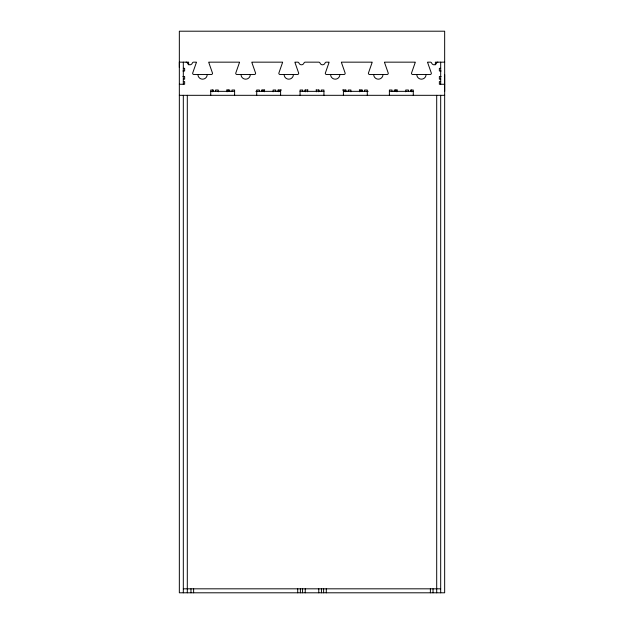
<?xml version="1.0" encoding="UTF-8"?>
<svg xmlns="http://www.w3.org/2000/svg" width="624" height="624" viewBox="0 0 624 624"><rect width="100%" height="100%" fill="white"/><g stroke="black" fill="none" stroke-linecap="round" stroke-linejoin="round"><path stroke-width="0.94" d="M179.338 67.462L179.338 62.158L188.627 62.158L188.627 64.81M444.662 91.338L444.662 74.537M444.662 62.158L444.662 31.2L179.338 31.2L179.338 592.8L444.662 592.8L444.662 62.158L435.373 62.158L435.373 64.81M183.316 68.344L184.642 68.344L184.642 70.996L182.879 70.996M440.684 68.344L439.358 68.344L439.358 70.996L441.121 70.996M182.879 76.526L184.642 76.526L184.642 79.178L183.316 79.178M441.121 76.526L439.358 76.526L439.358 79.178L440.684 79.178M183.316 81.611L184.642 81.611L184.642 84.263L179.338 84.263M440.684 81.611L439.358 81.611L439.358 84.263L444.662 84.263M226.652 90.012L229.749 90.012L229.749 91.338M264.685 90.012L261.589 90.012L261.589 91.338M281.486 90.012L277.953 90.012L277.953 91.338M308.022 90.012L304.925 90.012L304.925 91.338M315.978 90.012L319.075 90.012L319.075 91.338M342.514 90.012L346.047 90.012L346.047 91.338M359.315 90.012L362.411 90.012L362.411 91.338M397.348 90.012L394.251 90.012L394.251 91.338M210.733 91.338L234.616 91.338M255.84 91.338L280.605 91.338M300.058 91.338L323.942 91.338M343.395 91.338L368.16 91.338M389.384 91.338L413.267 91.338M179.338 95.316L444.662 95.316M183.316 588.822L440.684 588.822M440.684 62.158L440.684 84.263M440.684 95.316L440.684 592.8M436.699 95.316L436.699 592.8M433.033 588.822L433.033 592.8M430.381 588.822L430.381 592.8M413.267 95.316L413.267 90.012L410.615 90.012L410.615 91.338M411.497 90.012L411.497 91.783M408.4 91.338L408.4 90.012L405.748 90.012L405.748 91.783M396.903 90.012L396.903 91.783M395.577 90.012L395.577 91.338M392.036 91.338L392.036 90.012L389.384 90.012L389.384 95.316M367.279 95.316L367.279 90.012L364.619 90.012L364.619 91.338M361.085 90.012L361.085 91.338M359.759 90.012L359.759 91.783M350.914 91.783L350.914 90.012L348.262 90.012L348.262 91.338M345.166 90.012L345.166 91.783M343.395 90.012L343.395 95.316M326.282 588.822L326.282 592.8M323.942 95.316L323.942 90.012L321.29 90.012L321.29 91.338M323.63 588.822L323.63 592.8M321.43 588.822L321.43 592.8M318.778 588.822L318.778 592.8M318.63 90.012L318.63 91.783M316.423 90.012L316.423 91.783M307.577 90.012L307.577 91.783M305.37 90.012L305.37 91.783M305.222 588.822L305.222 592.8M302.71 91.338L302.71 90.012L300.058 90.012L300.058 95.316M302.57 588.822L302.57 592.8M300.37 588.822L300.37 592.8M297.718 588.822L297.718 592.8M280.605 90.012L280.605 95.316M278.834 90.012L278.834 91.783M275.738 91.338L275.738 90.012L273.086 90.012L273.086 91.783M264.241 90.012L264.241 91.783M262.915 90.012L262.915 91.338M259.381 91.338L259.381 90.012L256.721 90.012L256.721 95.316M234.616 95.316L234.616 90.012L231.964 90.012L231.964 91.338M228.423 90.012L228.423 91.338M227.097 90.012L227.097 91.783M218.252 91.783L218.252 90.012L215.6 90.012L215.6 91.338M213.385 91.338L213.385 90.012L210.733 90.012L210.733 95.316M212.503 90.012L212.503 91.783M193.619 588.822L193.619 592.8M190.967 588.822L190.967 592.8M187.301 95.316L187.301 592.8M183.316 62.158L183.316 84.263M183.316 95.316L183.316 592.8M186.116 62.158A1.326 1.326 0 0 1 187.177 62.689L187.738 63.742A2.652 2.652 0 0 0 191.997 63.742L192.559 62.689A1.326 1.326 0 0 1 193.619 62.158L196.42 62.158A1.334 1.334 0 0 1 196.365 62.533L192.629 73.211A1.326 1.326 0 0 0 193.955 74.537L211.201 74.537A1.326 1.326 0 0 0 212.527 73.211L208.79 62.533A1.334 1.334 0 0 1 208.736 62.158L239.515 62.158A1.326 1.326 0 0 1 239.46 62.533L235.716 73.211A1.326 1.326 0 0 0 237.05 74.537L254.296 74.537A1.326 1.326 0 0 0 255.622 73.211L251.885 62.533A1.334 1.334 0 0 1 251.831 62.158L282.602 62.158A1.334 1.334 0 0 1 282.547 62.533L278.811 73.211A1.326 1.326 0 0 0 280.137 74.537L297.383 74.537A1.326 1.326 0 0 0 298.709 73.211L294.973 62.533A1.334 1.334 0 0 1 294.918 62.158L297.718 62.158A1.326 1.326 0 0 1 298.779 62.689L299.341 63.742A2.652 2.652 0 0 0 303.599 63.742L304.161 62.689A1.326 1.326 0 0 1 305.222 62.158L318.778 62.158A1.326 1.326 0 0 1 319.839 62.689L320.401 63.742A2.652 2.652 0 0 0 324.659 63.742L325.221 62.689A1.326 1.326 0 0 1 326.282 62.158L329.082 62.158A1.334 1.334 0 0 1 329.027 62.533L325.291 73.211A1.326 1.326 0 0 0 326.617 74.537L343.863 74.537A1.326 1.326 0 0 0 345.189 73.211L341.453 62.533A1.334 1.334 0 0 1 341.398 62.158L372.169 62.158A1.334 1.334 0 0 1 372.115 62.533L368.378 73.211A1.326 1.326 0 0 0 369.704 74.537L386.95 74.537A1.326 1.326 0 0 0 388.284 73.211L384.54 62.533A1.334 1.334 0 0 1 384.485 62.158L415.264 62.158A1.334 1.334 0 0 1 415.21 62.533L411.473 73.211A1.326 1.326 0 0 0 412.799 74.537L430.045 74.537A1.326 1.326 0 0 0 431.371 73.211L427.635 62.533A1.334 1.334 0 0 1 427.58 62.158L430.381 62.158A1.326 1.326 0 0 1 431.441 62.689L432.003 63.742A2.652 2.652 0 0 0 436.262 63.742L436.823 62.689A1.326 1.326 0 0 1 437.884 62.158M426.067 74.537A4.641 4.641 0 0 1 421.426 79.178A4.641 4.641 0 0 1 416.777 74.537M382.972 74.537A4.641 4.641 0 0 1 378.331 79.178A4.641 4.641 0 0 1 373.69 74.537M339.877 74.537A4.641 4.641 0 0 1 335.236 79.178A4.641 4.641 0 0 1 330.595 74.537M293.405 74.537A4.641 4.641 0 0 1 288.764 79.178A4.641 4.641 0 0 1 284.123 74.537M250.31 74.537A4.641 4.641 0 0 1 245.669 79.178A4.641 4.641 0 0 1 241.028 74.537M207.223 74.537A4.641 4.641 0 0 1 202.574 79.178A4.641 4.641 0 0 1 197.933 74.537"/></g></svg>
